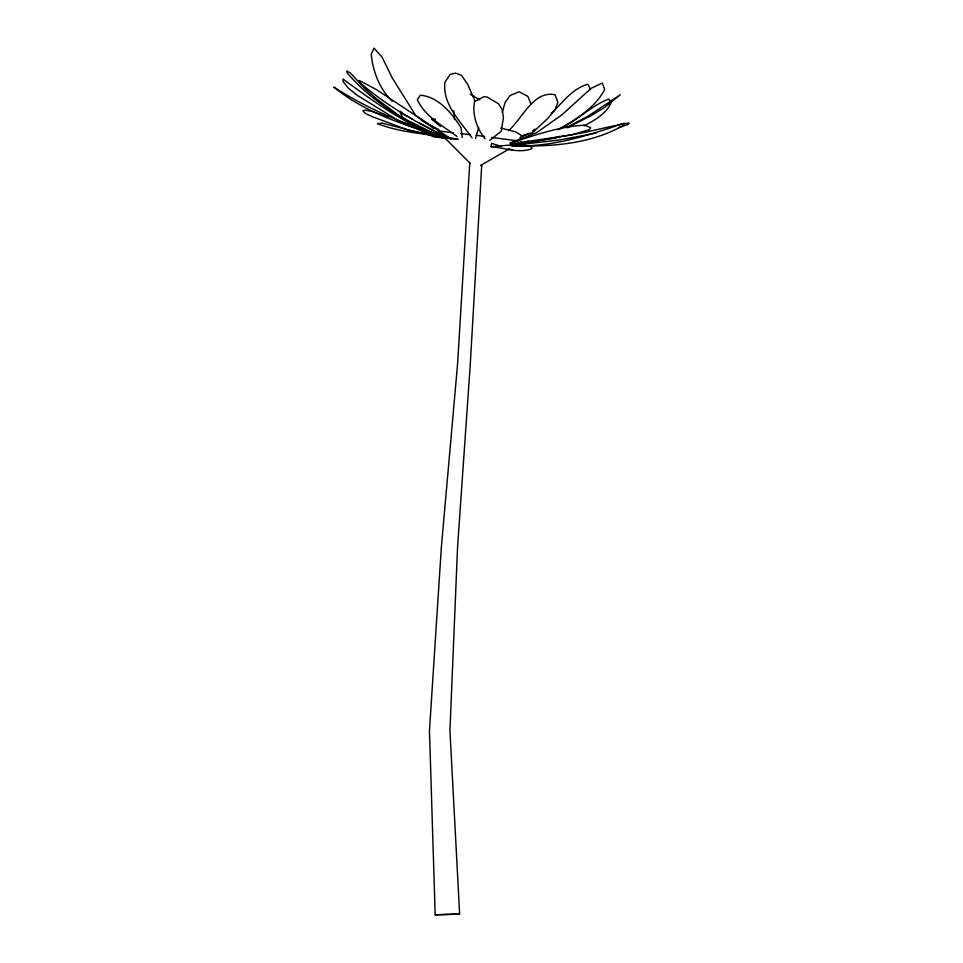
<?xml version="1.0" encoding="UTF-8"?>
<svg xmlns="http://www.w3.org/2000/svg" width="963" height="963" viewBox="0 0 963 963"><rect width="100%" height="100%" fill="white"/><g stroke="black" fill="none" stroke-linecap="round" stroke-linejoin="round"><path stroke-width="1.44" d="M481.765 164.504L470.233 364.977L457.545 547.381L449.938 730.664L459.628 914.056L435.18 914.802L429.462 730.712L441.379 547.008L457.594 363.785L469.763 162.976M490.986 146.689C504.07 145.81 517.42 143.391 530.432 146.268L532.118 148.531C518.961 153.899 504.383 147.748 490.986 146.689L491.612 143.343L501.591 146.557M502.12 112.358L505.262 102.234L510.029 95.554L519.069 91.786L527.844 96.324L530.938 103.908M475.505 138.54L478.671 127.417M508.681 130.559C522.187 118.834 533.574 90.016 555.145 94.807L557.818 102.307L555.157 109.686L547.586 118.605L532.491 132.725L521.019 136.108M551.281 113.369C562.705 102.644 572.022 88.68 587.899 84.178L590.475 89.559M532.647 130.992L534.718 129.042M489.722 140.417L501.193 131.305L503.42 117.835L502.457 110.083L498.437 103.727L487.122 97.034L483.992 96.685L474.578 101.488C472.014 114.621 476.841 128.512 485.087 138.744M557.878 129.8C575.669 119.532 594.725 108.313 604.68 89.547L602.296 83.035L591.162 88.295L561.862 114.886L536.608 132.665L510.017 142.981M480.549 165.504L509.174 148.976M514.386 145.967L520.887 142.211M559.202 129.186C576.825 120.989 590.536 106.05 608.736 99.045L611.168 102.632C606.245 113.971 594.46 120.231 584.12 125.84M566.244 127.549L587.237 116.692L620.28 94.747L604.752 107.326L591.366 115.512L567.315 127.742M519.876 137.685L529 133.231M559.503 136.361L555.398 138.106L517.348 143.788M618.788 127.682L627.575 124.576L629.212 123.132L623.35 123.709M512.087 142.741C535.572 134.82 559.551 126.478 584.517 125.202L590.656 127.658L589.368 129.656L572.227 134.772L511.822 143.812M528.482 141.176L517.143 144.883L559.527 139.972L596.097 133.099M517.348 144.847L528.506 141.248M518.72 142.62L521.621 141.946M510.209 143.848L514.543 142.861M621.942 124.022L585.155 132.292L515.566 144.763M435.18 914.802L459.628 914.056M510.546 145.63C549.909 148.037 587.322 135.675 623.964 123.3L623.699 125.13C590.319 144.594 549.753 146.93 512.003 145.726M435.396 119.171L431.472 119.207L440.741 126.514M445.737 138.142L434.024 136.939L416.124 128.223M460.579 133.616L470.498 134.676M453.537 132.834L437.744 130.799M476.155 135.289L484.642 136.481M491.72 137.48L518.01 140.863M445.4 137.95L407.951 129.969L372.224 116.655L365.422 113.502L362.846 110.793L365.302 110.119L372.934 111.672L381.721 114.826M500.7 128.043L515.265 131.726L520.851 135.013M445.604 137.637L426.164 132.208L403.629 123.818M443.823 136.349C405.038 125.744 365.35 112.852 333.788 87.055C367.998 109.072 406.302 125.322 445.315 136.722M508.548 148.796L512.713 150.144M382.973 115.271L388.558 117.486M438.947 129.812L421.192 120.279M412.814 119.292L402.462 113.586L400.608 111.347M419.29 122.867L443.871 136.421M470.197 94.133L479.694 99.803M456.919 136.457C442.824 125.647 424.864 116.607 417.34 99.646L420.386 95.193C438.237 96.613 452.225 113.381 460.988 127.79L462.24 137.625M433.567 128.404L415.835 115.704L392.037 77.558L382.01 57.058L374.005 48.15L371.212 54.217C372.934 71.551 379.542 88.957 392.23 101.247M439.477 132.629L443.028 135.169M411.658 125.178L402.715 117.269L400.199 112.876M439.826 132.894L470.113 163.253M472.099 137.938C460.483 121.422 442.041 104.028 444.978 82.108L450.118 74.44L455.559 73.08L461.494 75.391L467.645 84.287L475.18 101.332M453.838 110.721L454.476 119.52M347.077 71.166L347.017 72.779C372.934 102.897 407.65 123.168 444.075 138.178L401.643 117.546L376.268 98.623L364.784 88.476L350.388 73.007L347.077 71.166M359.331 80.531L359.079 81.915C386.44 105.605 418.147 124.071 451.081 138.901L376.148 89.415L359.331 80.531M382.167 123.216L377.52 123.661C403.052 133.701 431.484 133.773 458.147 139.346C431.978 137.553 407.409 129.138 382.167 123.216M444.196 138.395L399.031 121.037L357.285 95.349L348.389 88.211L343.045 81.494L342.997 79.026C374.475 102.234 406.711 125.551 444.196 138.395"/></g></svg>
